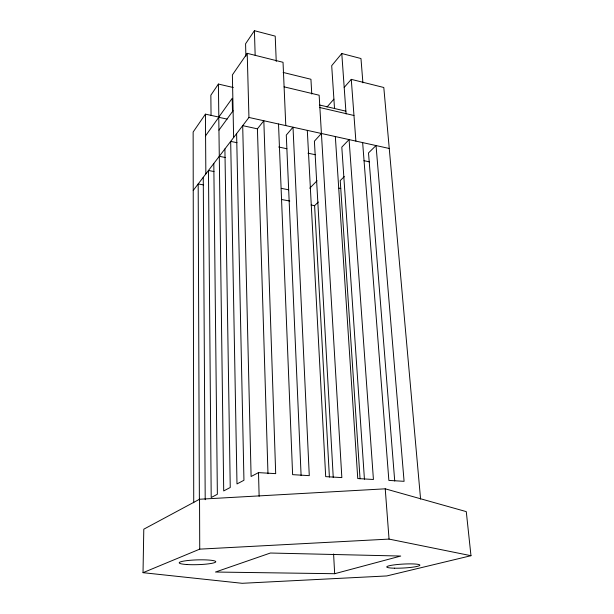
<?xml version="1.0" encoding="UTF-8"?>
<svg xmlns="http://www.w3.org/2000/svg" width="614" height="614" viewBox="0 0 614 614"><rect width="100%" height="100%" fill="white"/><g stroke="black" fill="none" stroke-linecap="round" stroke-linejoin="round"><path stroke-width="0.92" d="M143.024 572.685L143.791 529.191L199.542 499.243L385.231 488.821L466.279 511.623L470.976 555.701L386.751 575.947L242.154 583.3L143.024 572.685L199.734 549.139L389.046 539.092L470.976 555.701M233.266 87.518L218.392 84.057L210.855 95.216L211.055 115.348M276.239 61.461L275.218 36.134L254.411 30.7L245.577 43.794L245.899 56.25M232.483 111.694L232.222 98.286L218.83 117.074L205.421 114.15L193.141 132.025L193.725 502.766M285.786 125.601L283.031 62.298L247.219 53.341L232.384 74.923L233.627 137.528M205.583 135.794L218.776 117.289L227.103 119.108M218.945 130.145L233.09 110.735M193.233 190.44L248.946 117.458L247.219 53.341M257.419 128.84L263.828 120.751L275.694 473.647L258.502 472.619L251.103 476.51L242.691 125.647L257.419 128.84L267.973 473.663M362.912 82.852L360.971 58.53L341.783 53.518L331.698 65.683L334.523 108.517M326.993 107.02L333.901 99.153M344.193 87.426L351.277 79.359L383.804 87.495L420.582 499.09M321.414 133.476L314.406 141.189L333.248 477.454M309.748 188.206L317.031 180.769M329.396 477.086L314.598 205.667L318.305 202.037M344.324 176.586L340.233 180.577L360.05 478.782M334.668 573.714L400.719 556.046L270.398 553.022L215.491 572.033L334.668 573.714L333.586 553.966M203.61 184.96L198.184 183.947L199.373 499.903M281.665 199.519L289.777 201.039M311.068 205.007L314.598 205.667M281.273 188.36L288.611 189.772M214.01 171.544L208.476 170.477L211.201 497.517L217.364 494.27L213.81 163.477M338.959 188.137L340.747 188.49M219.29 156.301L225.468 157.545M236.989 142.694L230.68 141.381L236.989 483.939L243.942 480.278L236.605 133.622M278.649 147.007L286.876 148.734M307.982 153.178L315.458 154.751M363.956 160.691L369.513 161.873M248.946 117.458L389.253 148.481M319.748 105.048L345.882 111.165M319.871 107.55L353.971 115.493M284.098 86.85L319.142 95.216L341.844 477.6L325.689 476.633L307.307 130.36M283.108 72.437L310.937 79.267L311.766 94.049M394.725 481.015L368.507 152.917L376.037 145.556L404.081 481.322L388.869 480.417L362.644 142.594M385.231 488.821L389.046 539.092M351.277 79.359L355.882 141.097M341.783 53.518L346.081 113.951M364.44 479.25L341.806 147.13L349.082 139.593L373.427 479.488L357.755 478.552L335.336 136.554M301.106 475.581L286.285 135.095L293.008 127.198L309.279 475.65L292.617 474.653L278.518 123.997M254.411 30.7L255.163 55.268M258.502 472.619L259.139 496.312M224.908 148.941L230.25 487.485L223.711 490.931L218.776 117.289M218.392 84.057L218.83 117.074M205.421 114.15L205.851 173.908M203.265 177.3L205.206 499.712M199.542 499.243L199.734 549.139M394.495 568.188A16.601 1.972 -3.1 0 0 419.884 565.225A16.601 1.972 -3.1 0 0 395.593 564.711A16.601 1.972 -3.1 0 0 394.495 568.188M186.733 564.512A18.29 2.387 -1.7 0 0 215.683 561.979A18.29 2.387 -1.7 0 0 190.11 560.298A18.29 2.387 -1.7 0 0 186.733 564.512"/></g></svg>
